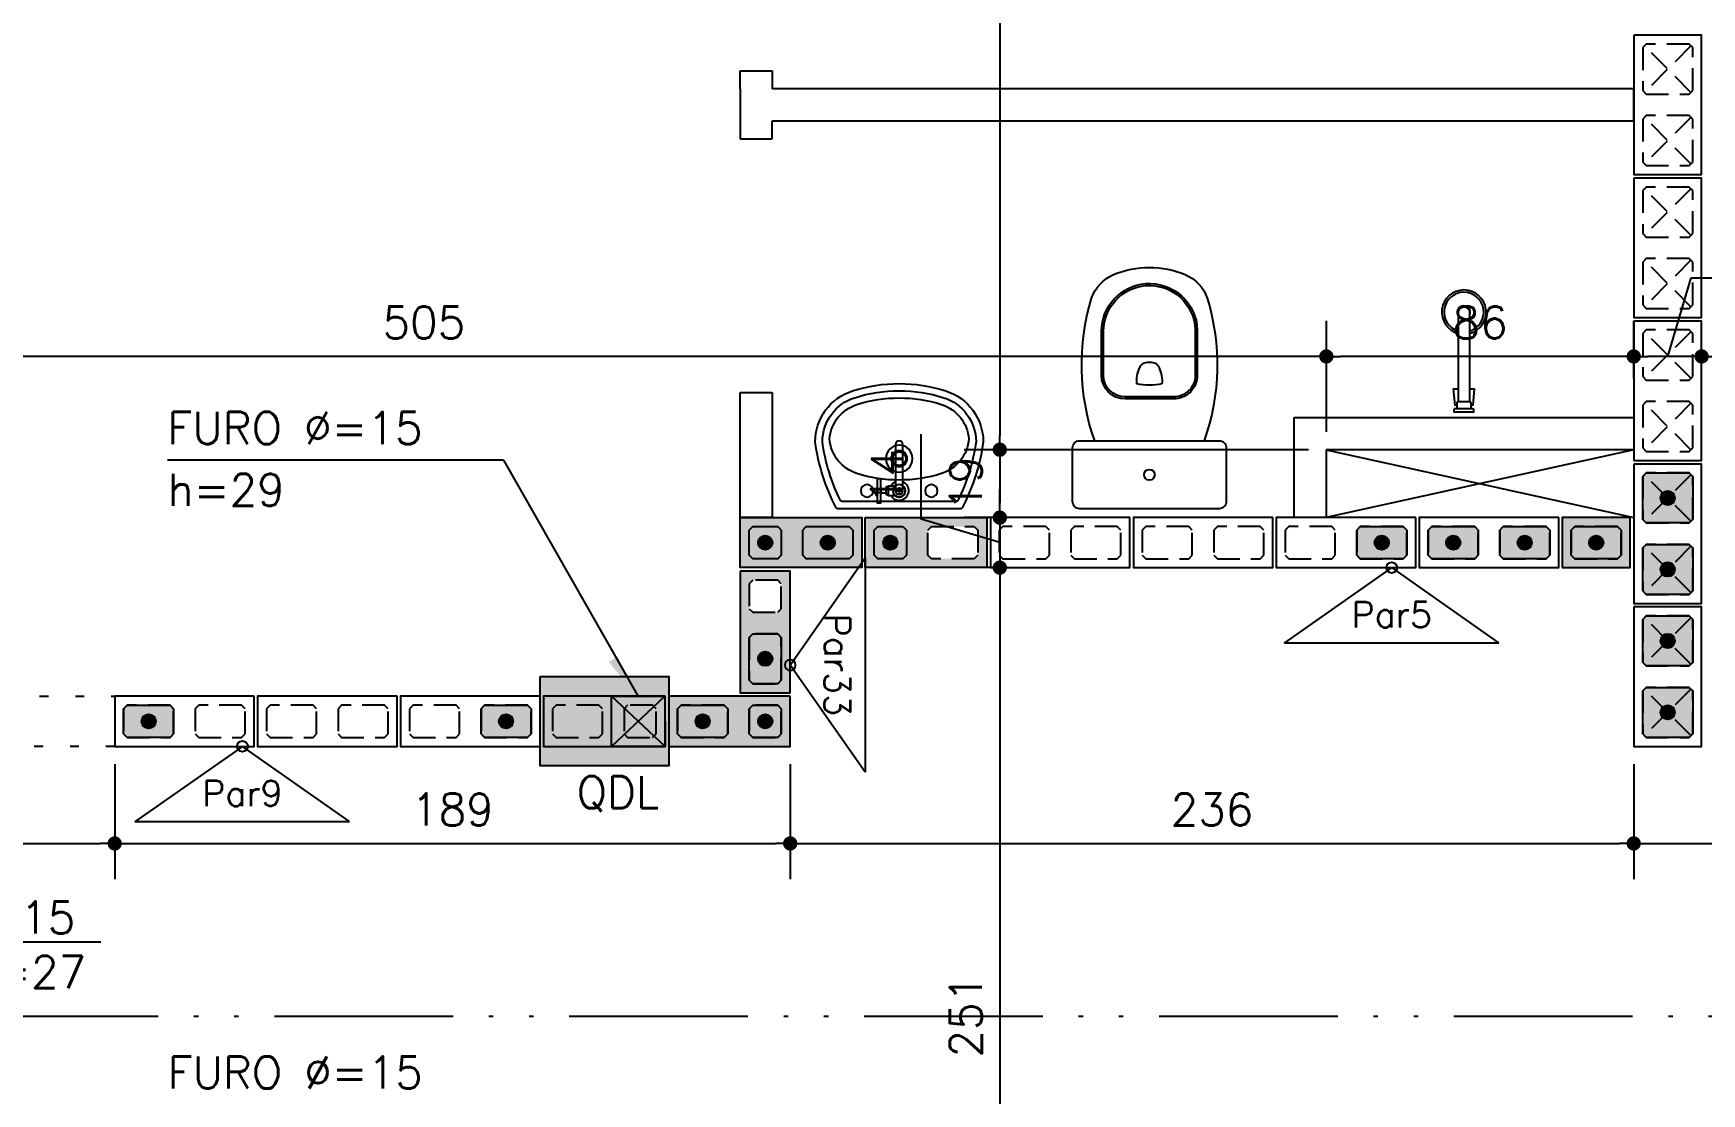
# Model space of a CAD drawing. Extents: x -14651 to 3496, y -4567 to 1191.
# Drawn here: x 1016.8 to 1483.5, y 389.2 to 685.9 of the extents above; entities that cross this region are included whole.
import ezdxf
from ezdxf.enums import TextEntityAlignment as Align

# ---------------------------------------------------------------- set-up
doc = ezdxf.new("R2010")
doc.units = 0
doc.header["$LTSCALE"] = 25
for name, pattern in [('DASHED2', [0.375, 0.25, -0.125]), ('ESTILO_TQS_0002', [0.4, 0.1, -0.3]), ('ESTILO_TQS_0004', [3.3, 2, -0.4, 0.05, -0.4, 0.05, -0.4])]:
    doc.linetypes.add(name, pattern=pattern)
for name, color, linetype in [('203', 1, 'DASHED2'), ('213', 252, 'Continuous'), ('241', 2, 'Continuous'), ('247', 50, 'Continuous'), ('248', 100, 'Continuous'), ('ABERTURAS', 53, 'Continuous'), ('ALVENARIA NÃO ESTRUTURAL', 242, 'Continuous'), ('Arranque', 14, 'Continuous'), ('COTA', 1, 'Continuous'), ('EIXOS', 1, 'ESTILO_TQS_0004'), ('FERRO', 5, 'Continuous'), ('H2', 252, 'Continuous'), ('Linha_fina', 1, 'Continuous'), ('Pena_1', 1, 'Continuous'), ('Pena_2', 2, 'Continuous'), ('PORTA', 3, 'ESTILO_TQS_0002'), ('PROJ', 252, 'Continuous'), ('T1', 2, 'Continuous'), ('TJANELA', 2, 'Continuous'), ('VIGA', 3, 'Continuous')]:
    doc.layers.add(name, color=color, linetype=linetype)
doc.styles.add('COTA', font='romans.shx')
doc.styles.add('Texto1', font='romans.shx', dxfattribs={"height": 9})
doc.dimstyles.new('forma', dxfattribs={"dimscale": 5, "dimtxt": 1.8, "dimasz": 0.8, "dimexe": 2, "dimexo": 1, "dimgap": 1, "dimtad": 1, "dimdec": 1, "dimzin": 9, "dimtxsty": 'COTA', "dimblk1": 'DOT', "dimblk2": 'DOT', "dimsah": 1, "dimcen": 0, "dimdle": 1, "dimclrd": 256, "dimclre": 256, "dimclrt": 2, "dimadec": 0, "dimazin": 0, "dimtfac": 1, "dimtdec": 0, "dimtmove": 0, "dimatfit": 3, "dimfxl": 1, "dimtolj": 1, "dimtzin": 0, "dimarcsym": 0})

# ---------------------------------------------------------------- blocks, each defined once
blk = doc.blocks.new('P4020')
blk.add_lwpolyline([(-19.5, -9.5), (19.5, -9.5), (19.5, 9.5), (-19.5, 9.5), (-19.5, -9.5)])
at = {"color": 1, "linetype": 'DASHED2'}
for points in [[(-17, -6), (-16, -7), (-4, -7), (-3, -6), (-3, 6), (-4, 7), (-16, 7), (-17, 6), (-17, -6)], [(3, -6), (4, -7), (16, -7), (17, -6), (17, 6), (16, 7), (4, 7), (3, 6), (3, -6)]]:
    blk.add_lwpolyline(points, dxfattribs=at)
at = {"layer": '203', "color": 253}
for p, q in [((-16.5, 6.5), (-3.5, -6.5)), ((-3.5, 6.5), (-16.5, -6.5)), ((16.5, 6.5), (3.5, -6.5)), ((3.5, 6.5), (16.5, -6.5))]:
    blk.add_line(p, q, dxfattribs=at)
blk = doc.blocks.new('P3515')
at = {"layer": '248'}
h = blk.add_hatch(color=100, dxfattribs=at)
h.paths.add_polyline_path([(17, 7), (-17, 7), (-17, -7), (17, -7)])
h.paths.add_polyline_path([(-5.5, -3.5), (-6.5, -4.5), (-13.5, -4.5), (-14.5, -3.5), (-14.5, 3.5), (-13.5, 4.5), (-6.5, 4.5), (-5.5, 3.5)], flags=16)
h.paths.add_polyline_path([(0.5, 3.5), (1.5, 4.5), (13.5, 4.5), (14.5, 3.5), (14.5, -3.5), (13.5, -4.5), (1.5, -4.5), (0.5, -3.5)], flags=16)
blk.add_lwpolyline([(-17, -7), (17, -7), (17, 7), (-17, 7), (-17, -7)])
at = {"color": 1, "linetype": 'DASHED2'}
for points in [[(-14.5, -3.5), (-13.5, -4.5), (-6.5, -4.5), (-5.5, -3.5), (-5.5, 3.5), (-6.5, 4.5), (-13.5, 4.5), (-14.5, 3.5), (-14.5, -3.5)], [(0.5, -3.5), (1.5, -4.5), (13.5, -4.5), (14.5, -3.5), (14.5, 3.5), (13.5, 4.5), (1.5, 4.5), (0.5, 3.5), (0.5, -3.5)]]:
    blk.add_lwpolyline(points, dxfattribs=at)
blk = doc.blocks.new('P4015', base_point=(5842102.11612, -8124149.02973))
blk.add_lwpolyline([(5842082.61612, -8124156.02973), (5842121.61612, -8124156.02973), (5842121.61612, -8124142.02973), (5842082.61612, -8124142.02973), (5842082.61612, -8124156.02973)])
at = {"color": 1, "linetype": 'DASHED2'}
for points in [[(5842085.11612, -8124152.52973), (5842086.11612, -8124153.52973), (5842098.11612, -8124153.52973), (5842099.11612, -8124152.52973), (5842099.11612, -8124145.52973), (5842098.11612, -8124144.52973), (5842086.11612, -8124144.52973), (5842085.11612, -8124145.52973), (5842085.11612, -8124152.52973)], [(5842105.11612, -8124152.52973), (5842106.11612, -8124153.52973), (5842118.11612, -8124153.52973), (5842119.11612, -8124152.52973), (5842119.11612, -8124145.52973), (5842118.11612, -8124144.52973), (5842106.11612, -8124144.52973), (5842105.11612, -8124145.52973), (5842105.11612, -8124152.52973)]]:
    blk.add_lwpolyline(points, dxfattribs=at)
blk = doc.blocks.new('P2015')
at = {"layer": '247'}
h = blk.add_hatch(color=50, dxfattribs=at)
h.paths.add_polyline_path([(9.5, 7), (-9.5, 7), (-9.5, -7), (9.5, -7)])
h.paths.add_polyline_path([(6, -4.5), (-6, -4.5), (-7, -3.5), (-7, 3.5), (-6, 4.5), (6, 4.5), (7, 3.5), (7, -3.5)], flags=16)
blk.add_lwpolyline([(-9.5, -7), (9.5, -7), (9.5, 7), (-9.5, 7), (-9.5, -7)])
at = {"color": 1, "linetype": 'DASHED2'}
blk.add_lwpolyline([(-7, -3.5), (-6, -4.5), (6, -4.5), (7, -3.5), (7, 3.5), (6, 4.5), (-6, 4.5), (-7, 3.5), (-7, -3.5)], dxfattribs=at)
blk = doc.blocks.new('GR-1409')
at = {"layer": '213'}
h = blk.add_hatch(color=256, dxfattribs=at)
h.paths.add_polyline_path([(-6, 4.5), (-7, 3.5), (-7, -3.5), (-6, -4.5), (6, -4.5), (7, -3.5), (7, 3.5), (6, 4.5)])
h.paths.add_polyline_path([(-2, 0, 1), (2, 0, 1)], flags=16)
at = {"layer": 'Arranque'}
blk.add_hatch(color=256, dxfattribs=at).paths.add_polyline_path([(-2, 0, 1), (2, 0, 1)])
at = {"layer": '213'}
blk.add_lwpolyline([(-7, 3.5), (-6, 4.5), (6, 4.5), (7, 3.5), (7, -3.5), (6, -4.5), (-6, -4.5), (-7, -3.5), (-7, 3.5)], dxfattribs=at)
at = {"layer": 'FERRO', "linetype": 'Continuous'}
blk.add_circle((0, 0), 2, dxfattribs=at)
blk = doc.blocks.new('GR-0909')
at = {"layer": '213'}
h = blk.add_hatch(color=256, dxfattribs=at)
h.paths.add_polyline_path([(3.5, -4.5), (4.5, -3.5), (4.500001, 3.5), (3.500001, 4.5), (-3.499999, 4.5), (-4.499999, 3.5), (-4.5, -3.5), (-3.5, -4.5)])
h.paths.add_polyline_path([(-2, 0, -1), (2, 0, -1)], flags=16)
at = {"layer": 'Arranque'}
blk.add_hatch(color=256, dxfattribs=at).paths.add_polyline_path([(2, 0, 1), (-2, 0, 1)])
at = {"layer": '213'}
blk.add_lwpolyline([(3.500001, 4.5), (4.500001, 3.5), (4.5, -3.5), (3.5, -4.5), (-3.5, -4.5), (-4.5, -3.5), (-4.499999, 3.5), (-3.499999, 4.5), (3.500001, 4.5)], dxfattribs=at)
at = {"layer": 'FERRO', "linetype": 'Continuous'}
blk.add_circle((0, 0), 2, dxfattribs=at)
blk = doc.blocks.new('GR-1414')
at = {"layer": '213'}
h = blk.add_hatch(color=256, dxfattribs=at)
h.paths.add_polyline_path([(6, -7), (7, -6), (7, 6), (6, 7), (-6, 7), (-7, 6), (-7, -6), (-6, -7)])
h.paths.add_polyline_path([(2, 0, 1), (-2, 0, 1)], flags=16)
at = {"layer": 'Arranque'}
blk.add_hatch(color=256, dxfattribs=at).paths.add_polyline_path([(2, 0, 1), (-2, 0, 1)])
at = {"layer": '213'}
for p, q in [((-7, 6), (-6, 7)), ((-7, -6), (-7, 6)), ((-6, 7), (6, 7)), ((6, 7), (7, 6)), ((7, 6), (7, -6)), ((-6, -7), (-7, -6)), ((6, -7), (-6, -7)), ((7, -6), (6, -7))]:
    blk.add_line(p, q, dxfattribs=at)
at = {"layer": 'FERRO', "linetype": 'Continuous'}
blk.add_circle((0, 0), 2, dxfattribs=at)
blk = doc.blocks.new('XREF-MC41-BAS-PLN-AMO-FINAIS-02.03.08.09$0$CUBA03')
at = {"layer": 'PROJ'}
for p, q in [((0, -0.06), (0, -0.04)), ((-0.01, -0.05), (0.01, -0.05))]:
    blk.add_line(p, q, dxfattribs=at)
for points in [[(-0.1306, -0.3297, 0.077416), (0, -0.35, 0.077416), (0.1306, -0.3297, 0.326333), (0.235, -0.1868, 0.08687), (0.1764, -0.0027, 0.279276), (0.172, 0), (-0.172, 0, 0.279276), (-0.1764, -0.0027, 0.08687), (-0.235, -0.1868, 0.326333)], [(0.215, -0.1881, 0.080556), (0.1642, -0.0228, 0.285352), (0.1597, -0.02), (-0.1597, -0.02, 0.285352), (-0.1642, -0.0228, 0.080556), (-0.215, -0.1881, 0.323537), (-0.1245, -0.3106, 0.077416), (0, -0.33, 0.077416), (0.1245, -0.3106, 0.323537)], [(0.1185, -0.0985, 0.077416), (0, -0.08, 0.077416), (-0.1185, -0.0985, 0.305715), (-0.1947, -0.195, 0.305715), (-0.1185, -0.2915, 0.077416), (0, -0.31, 0.077416), (0.1185, -0.2915, 0.305715), (0.1947, -0.195, 0.305715)]]:
    blk.add_lwpolyline(points, format="xyb", close=True, dxfattribs=at)
for centre, radius in [((-0.09, -0.05), 0.0175), ((0, -0.05), 0.0175), ((0.09, -0.05), 0.0175), ((0, -0.14), 0.0375), ((0, -0.14), 0.0225)]:
    blk.add_circle(centre, radius, dxfattribs=at)
blk = doc.blocks.new('A$C8e916747')
at = {"layer": 'ALVENARIA NÃO ESTRUTURAL'}
for p, q in [((1379.31, -519.15), (1379.31, -514.15)), ((1379.31, -514.15), (1388.31, -514.15)), ((1388.31, -514.15), (1388.31, -519.15)), ((1379.31, -519.15), (1379.31, -533.15)), ((1629.31, -519.15), (1388.31, -519.15)), ((1629.31, -528.15), (1629.31, -519.15)), ((1388.31, -533.15), (1388.31, -528.15)), ((1388.31, -528.15), (1629.31, -528.15)), ((1379.31, -533.15), (1388.31, -533.15)), ((1379.31, -639.15), (1379.31, -604.15)), ((1379.31, -604.15), (1388.31, -604.15)), ((1388.31, -604.15), (1388.31, -639.15)), ((1534.31, -639.15), (1534.31, -611.15)), ((1534.31, -611.15), (1629.31, -611.15)), ((1629.31, -611.15), (1629.31, -620.15)), ((1629.31, -611.15), (1629.31, -617.15)), ((1629.31, -620.15), (1543.31, -620.15)), ((1543.31, -620.15), (1543.31, -639.15)), ((1388.31, -639.15), (1379.31, -639.15)), ((1543.31, -639.15), (1534.31, -639.15)), ((1534.31, -639.15), (1534.31, -639.15)), ((1540.31, -639.15), (1534.31, -639.15))]:
    blk.add_line(p, q, dxfattribs=at)
at = {"layer": 'Pena_1'}
for p, q in [((1543.31, -620.15), (1629.31, -639.15)), ((1629.31, -620.15), (1543.31, -639.15))]:
    blk.add_line(p, q, dxfattribs=at)
at = {"layer": 'PROJ'}
for points in [[(1478.51, -617.65, -0.160999), (1477.65, -577.75, -0.2149), (1483.81, -571.15, -0.2), (1503.81, -571.15, -0.2149), (1509.98, -577.75, -0.160999), (1509.12, -617.65)], [(1480.41, -599.31), (1480.41, -587.04, -0.391339), (1492.77, -573.68, -0.428196), (1507.21, -586.63), (1507.21, -599.31, -0.416194), (1500.57, -605.95), (1487.05, -605.95, -0.413638), (1480.41, -599.31)], [(1580.26, -606.7), (1580.26, -581.65, -1), (1583.36, -581.65), (1583.36, -606.7)], [(1579.71, -608.65, 0.414214), (1579.91, -608.45), (1579.91, -606.9, -0.414214), (1580.11, -606.7), (1583.51, -606.7), (1583.71, -606.9), (1583.71, -608.45, 0.414214), (1583.91, -608.65)], [(1584.31, -608.65, -0.414214), (1584.51, -608.85), (1584.51, -609.65), (1579.11, -609.65), (1579.11, -608.85, -0.414214), (1579.31, -608.65), (1584.31, -608.65)], [(1422.79, -629.16), (1422.79, -631.65, 0.995421), (1424.84, -631.65), (1424.84, -629.16)]]:
    blk.add_lwpolyline(points, format="xyb", dxfattribs=at)
for points in [[(1480.98, -599.31), (1480.98, -587.04, -0.391339), (1492.81, -574.24, -0.428002), (1506.64, -586.64), (1506.65, -599.31, -0.416278), (1500.58, -605.38), (1487.05, -605.38, -0.413625)], [(1497.32, -601.76, -0.10791), (1490.3, -601.72, -0.124585), (1491.08, -597.26, -0.161338), (1491.95, -596.07, -0.122351), (1493.81, -595.61, -0.122351), (1495.68, -596.07, -0.167944), (1496.55, -597.26, -0.125904), (1497.32, -601.76)], [(1418.7, -632.17), (1420.15, -632.17), (1420.15, -632.71), (1420.69, -632.71), (1420.69, -632.92), (1421.48, -632.92, 1.408938), (1424.84, -629.16), (1424.85, -618.69, 0.999996), (1422.79, -618.69), (1422.79, -629.16, 0.168827), (1421.48, -630.33), (1420.69, -630.33), (1420.69, -630.54), (1420.15, -630.54), (1420.15, -631.08), (1418.7, -631.08), (1418.7, -628.27), (1417.61, -628.27), (1417.61, -634.98), (1418.7, -634.98), (1418.7, -632.17)], [(1472.31, -623.65), (1472.31, -620.05), (1472.31, -619.65, -0.414214), (1474.31, -617.65), (1513.31, -617.65, -0.414214), (1515.31, -619.65), (1515.31, -634.65, -0.414214), (1513.31, -636.65), (1474.31, -636.65, -0.414214), (1472.31, -634.65)]]:
    blk.add_lwpolyline(points, format="xyb", close=True, dxfattribs=at)
for points in [[(1579.91, -607.69), (1579.32, -607.69), (1578.93, -603.12), (1580.26, -603.12)], [(1583.36, -603.12), (1584.63, -603.12), (1584.31, -607.69), (1583.71, -607.69)], [(1418.7, -632.17), (1418.7, -631.63), (1418.7, -631.63), (1418.7, -631.08)], [(1420.15, -632.17), (1420.15, -631.08)], [(1420.69, -630.54), (1420.69, -632.71)], [(1422.7, -630.33), (1421.48, -630.33)], [(1421.48, -632.92), (1422.65, -632.92)]]:
    blk.add_lwpolyline(points, dxfattribs=at)
for centre, radius in [((1423.81, -622.65), 1.9), ((1493.81, -627.15), 1.5), ((1418.15, -631.63), 0.544)]:
    blk.add_circle(centre, radius, dxfattribs=at)
for centre, radius, start, end in [((1581.81, -581.65), 6.2, 284.4854, 255.5176), ((1581.81, -581.65), 5.54, 286.2501, 253.7533), ((1581.81, -581.65), 1.79, 329.7652, 210.2549), ((1423.81, -631.65), 1.73, 126.5365, 53.4149)]:
    blk.add_arc(centre, radius, start, end, dxfattribs=at)
at = {"layer": 'PROJ', "xscale": -100, "yscale": 100, "zscale": 100, "rotation": 180}
blk.add_blockref('XREF-MC41-BAS-PLN-AMO-FINAIS-02.03.08.09$0$CUBA03', (1423.81, -636.65), dxfattribs=at)
blk = doc.blocks.new('ss')
at = {"layer": 'Linha_fina'}
blk.add_solid([(0, 0), (-2.501, -0.287), (-2.499, 0.296)], dxfattribs=at)
blk = doc.blocks.new('_Dot')
at = {"color": 0, "linetype": 'ByBlock', "lineweight": -2}
blk.add_line((-0.5, 0), (-1, 0), dxfattribs=at)
at = {"color": 0, "linetype": 'ByBlock', "const_width": 0.5}
blk.add_lwpolyline([(-0.25, 0, 1), (0.25, 0, 1)], format="xyb", close=True, dxfattribs=at)
blk = doc.blocks.new('*D174')
at = {"layer": 'COTA', "lineweight": -2, "transparency": 16777216}
for p, q in [((948.52, 481.4), (948.52, 449.22)), ((1039.52, 481.4), (1039.52, 449.22)), ((952.52, 459.22), (1035.52, 459.22))]:
    blk.add_line(p, q, dxfattribs=at)
at = {"layer": 'Defpoints', "color": 0, "transparency": 16777216}
for p in [(948.52, 486.4), (1039.52, 486.4), (1039.52, 459.22)]:
    blk.add_point(p, dxfattribs=at)
at = {"layer": 'COTA', "lineweight": -2, "transparency": 16777216, "xscale": 4, "yscale": 4, "zscale": 4, "rotation": 180}
blk.add_blockref('_Dot', (948.52, 459.22), dxfattribs=at)
at = {"layer": 'COTA', "lineweight": -2, "transparency": 16777216, "xscale": 4, "yscale": 4, "zscale": 4}
blk.add_blockref('_Dot', (1039.52, 459.22), dxfattribs=at)
at = {"layer": 'COTA', "color": 2, "transparency": 16777216, "insert": (994.02, 468.72), "char_height": 9, "attachment_point": 5, "style": 'COTA'}
blk.add_mtext('\\A1;91 ', dxfattribs=at)
blk = doc.blocks.new('*D175')
at = {"layer": 'COTA', "lineweight": -2, "transparency": 16777216}
for p, q in [((1039.52, 481.4), (1039.52, 449.22)), ((1228.52, 481.4), (1228.52, 449.22)), ((1043.52, 459.22), (1224.52, 459.22))]:
    blk.add_line(p, q, dxfattribs=at)
at = {"layer": 'Defpoints', "color": 0, "transparency": 16777216}
for p in [(1039.52, 486.4), (1228.52, 486.4), (1228.52, 459.22)]:
    blk.add_point(p, dxfattribs=at)
at = {"layer": 'COTA', "lineweight": -2, "transparency": 16777216, "xscale": 4, "yscale": 4, "zscale": 4, "rotation": 180}
blk.add_blockref('_Dot', (1039.52, 459.22), dxfattribs=at)
at = {"layer": 'COTA', "lineweight": -2, "transparency": 16777216, "xscale": 4, "yscale": 4, "zscale": 4}
blk.add_blockref('_Dot', (1228.52, 459.22), dxfattribs=at)
at = {"layer": 'COTA', "color": 2, "transparency": 16777216, "insert": (1134.02, 468.72), "char_height": 9, "attachment_point": 5, "style": 'COTA'}
blk.add_mtext('\\A1;189 ', dxfattribs=at)
blk = doc.blocks.new('*D176')
at = {"layer": 'COTA', "lineweight": -2, "transparency": 16777216}
for p, q in [((1228.52, 481.4), (1228.52, 449.22)), ((1464.52, 481.4), (1464.52, 449.22)), ((1232.52, 459.22), (1460.52, 459.22))]:
    blk.add_line(p, q, dxfattribs=at)
at = {"layer": 'Defpoints', "color": 0, "transparency": 16777216}
for p in [(1228.52, 486.4), (1464.52, 486.4), (1464.52, 459.22)]:
    blk.add_point(p, dxfattribs=at)
at = {"layer": 'COTA', "lineweight": -2, "transparency": 16777216, "xscale": 4, "yscale": 4, "zscale": 4, "rotation": 180}
blk.add_blockref('_Dot', (1228.52, 459.22), dxfattribs=at)
at = {"layer": 'COTA', "lineweight": -2, "transparency": 16777216, "xscale": 4, "yscale": 4, "zscale": 4}
blk.add_blockref('_Dot', (1464.52, 459.22), dxfattribs=at)
at = {"layer": 'COTA', "color": 2, "transparency": 16777216, "insert": (1346.52, 468.72), "char_height": 9, "attachment_point": 5, "style": 'COTA'}
blk.add_mtext('\\A1;236 ', dxfattribs=at)
blk = doc.blocks.new('*D177')
at = {"layer": 'COTA', "lineweight": -2, "transparency": 16777216}
for p, q in [((1464.52, 481.4), (1464.52, 449.22)), ((1558.52, 481.4), (1558.52, 449.22)), ((1468.52, 459.22), (1554.52, 459.22))]:
    blk.add_line(p, q, dxfattribs=at)
at = {"layer": 'Defpoints', "color": 0, "transparency": 16777216}
for p in [(1464.52, 486.4), (1558.52, 486.4), (1558.52, 459.22)]:
    blk.add_point(p, dxfattribs=at)
at = {"layer": 'COTA', "lineweight": -2, "transparency": 16777216, "xscale": 4, "yscale": 4, "zscale": 4, "rotation": 180}
blk.add_blockref('_Dot', (1464.52, 459.22), dxfattribs=at)
at = {"layer": 'COTA', "lineweight": -2, "transparency": 16777216, "xscale": 4, "yscale": 4, "zscale": 4}
blk.add_blockref('_Dot', (1558.52, 459.22), dxfattribs=at)
at = {"layer": 'COTA', "color": 2, "transparency": 16777216, "insert": (1511.52, 468.72), "char_height": 9, "attachment_point": 5, "style": 'COTA'}
blk.add_mtext('\\A1;94 ', dxfattribs=at)
blk = doc.blocks.new('*D214')
at = {"layer": 'COTA', "lineweight": -2, "transparency": 16777216}
for p, q in [((1483.52, 566.26), (1483.52, 605.5)), ((1988.52, 574.4), (1988.52, 605.5)), ((1984.52, 595.5), (1487.52, 595.5))]:
    blk.add_line(p, q, dxfattribs=at)
at = {"layer": 'Defpoints', "color": 0, "transparency": 16777216}
for p in [(1483.52, 595.5), (1988.52, 569.4), (1483.52, 561.26)]:
    blk.add_point(p, dxfattribs=at)
at = {"layer": 'COTA', "lineweight": -2, "transparency": 16777216, "xscale": 4, "yscale": 4, "zscale": 4, "rotation": 180}
blk.add_blockref('_Dot', (1483.52, 595.5), dxfattribs=at)
at = {"layer": 'COTA', "lineweight": -2, "transparency": 16777216, "xscale": 4, "yscale": 4, "zscale": 4}
blk.add_blockref('_Dot', (1988.52, 595.5), dxfattribs=at)
at = {"layer": 'COTA', "color": 2, "transparency": 16777216, "insert": (1736.02, 605), "char_height": 9, "attachment_point": 5, "style": 'COTA'}
blk.add_mtext('\\A1;505 ', dxfattribs=at)
blk = doc.blocks.new('*D215')
at = {"layer": 'COTA', "lineweight": -2, "transparency": 16777216}
for p, q in [((1474.02, 595.5), (1480.62, 617.5)), ((1480.62, 617.5), (1503.47, 617.5)), ((1464.52, 589.36), (1464.52, 605.5)), ((1483.52, 587.24), (1483.52, 605.5)), ((1479.52, 595.5), (1468.52, 595.5))]:
    blk.add_line(p, q, dxfattribs=at)
at = {"layer": 'Defpoints', "color": 0, "transparency": 16777216}
for p in [(1464.52, 595.5), (1464.52, 584.36), (1483.52, 582.24)]:
    blk.add_point(p, dxfattribs=at)
at = {"layer": 'COTA', "lineweight": -2, "transparency": 16777216, "xscale": 4, "yscale": 4, "zscale": 4, "rotation": 180}
blk.add_blockref('_Dot', (1464.52, 595.5), dxfattribs=at)
at = {"layer": 'COTA', "lineweight": -2, "transparency": 16777216, "xscale": 4, "yscale": 4, "zscale": 4}
blk.add_blockref('_Dot', (1483.52, 595.5), dxfattribs=at)
at = {"layer": 'COTA', "color": 2, "transparency": 16777216, "insert": (1492.05, 627), "char_height": 9, "attachment_point": 5, "style": 'COTA'}
blk.add_mtext('\\A1;19 ', dxfattribs=at)
blk = doc.blocks.new('*D216')
at = {"layer": 'COTA', "lineweight": -2, "transparency": 16777216}
for p, q in [((1378.52, 574.4), (1378.52, 605.5)), ((1464.52, 589.36), (1464.52, 605.5)), ((1460.52, 595.5), (1382.52, 595.5))]:
    blk.add_line(p, q, dxfattribs=at)
at = {"layer": 'Defpoints', "color": 0, "transparency": 16777216}
for p in [(1378.52, 595.5), (1464.52, 584.36), (1378.52, 569.4)]:
    blk.add_point(p, dxfattribs=at)
at = {"layer": 'COTA', "lineweight": -2, "transparency": 16777216, "xscale": 4, "yscale": 4, "zscale": 4, "rotation": 180}
blk.add_blockref('_Dot', (1378.52, 595.5), dxfattribs=at)
at = {"layer": 'COTA', "lineweight": -2, "transparency": 16777216, "xscale": 4, "yscale": 4, "zscale": 4}
blk.add_blockref('_Dot', (1464.52, 595.5), dxfattribs=at)
at = {"layer": 'COTA', "color": 2, "transparency": 16777216, "insert": (1421.52, 605), "char_height": 9, "attachment_point": 5, "style": 'COTA'}
blk.add_mtext('\\A1;86 ', dxfattribs=at)
blk = doc.blocks.new('*D217')
at = {"layer": 'COTA', "lineweight": -2, "transparency": 16777216}
for p, q in [((873.52, 593.03), (873.52, 605.5)), ((1378.52, 574.4), (1378.52, 605.5)), ((1374.52, 595.5), (877.52, 595.5))]:
    blk.add_line(p, q, dxfattribs=at)
at = {"layer": 'Defpoints', "color": 0, "transparency": 16777216}
for p in [(873.52, 595.5), (873.52, 588.03), (1378.52, 569.4)]:
    blk.add_point(p, dxfattribs=at)
at = {"layer": 'COTA', "lineweight": -2, "transparency": 16777216, "xscale": 4, "yscale": 4, "zscale": 4, "rotation": 180}
blk.add_blockref('_Dot', (873.52, 595.5), dxfattribs=at)
at = {"layer": 'COTA', "lineweight": -2, "transparency": 16777216, "xscale": 4, "yscale": 4, "zscale": 4}
blk.add_blockref('_Dot', (1378.52, 595.5), dxfattribs=at)
at = {"layer": 'COTA', "color": 2, "transparency": 16777216, "insert": (1126.02, 605), "char_height": 9, "attachment_point": 5, "style": 'COTA'}
blk.add_mtext('\\A1;505 ', dxfattribs=at)
blk = doc.blocks.new('*D222')
at = {"layer": 'COTA', "lineweight": -2, "transparency": 16777216}
for p, q in [((1278.52, 971.4), (1297.16, 971.4)), ((1287.16, 967.4), (1287.16, 573.4)), ((1373.52, 569.4), (1277.16, 569.4))]:
    blk.add_line(p, q, dxfattribs=at)
at = {"layer": 'Defpoints', "color": 0, "transparency": 16777216}
for p in [(1273.52, 971.4), (1287.16, 569.4), (1378.52, 569.4)]:
    blk.add_point(p, dxfattribs=at)
at = {"layer": 'COTA', "lineweight": -2, "transparency": 16777216, "xscale": 4, "yscale": 4, "zscale": 4}
for p, rotation in [((1287.16, 971.4), 90), ((1287.16, 569.4), 270)]:
    blk.add_blockref('_Dot', p, dxfattribs=dict(at, rotation=rotation))
at = {"layer": 'COTA', "color": 2, "transparency": 16777216, "insert": (1277.66, 770.4), "char_height": 9, "attachment_point": 5, "rotation": 90, "style": 'COTA'}
blk.add_mtext('\\A1;402 ', dxfattribs=at)
blk = doc.blocks.new('*D223')
at = {"layer": 'COTA', "lineweight": -2, "transparency": 16777216}
for p, q in [((1373.52, 569.4), (1277.16, 569.4)), ((1287.16, 565.4), (1287.16, 554.4)), ((1290.47, 550.4), (1277.16, 550.4))]:
    blk.add_line(p, q, dxfattribs=at)
at = {"layer": 'Defpoints', "color": 0, "transparency": 16777216}
for p in [(1378.52, 569.4), (1287.16, 550.4), (1295.47, 550.4)]:
    blk.add_point(p, dxfattribs=at)
at = {"layer": 'COTA', "lineweight": -2, "transparency": 16777216, "xscale": 4, "yscale": 4, "zscale": 4}
for p, rotation in [((1287.16, 569.4), 90), ((1287.16, 550.4), 270)]:
    blk.add_blockref('_Dot', p, dxfattribs=dict(at, rotation=rotation))
at = {"layer": 'COTA', "color": 2, "transparency": 16777216, "insert": (1277.66, 559.9), "char_height": 9, "attachment_point": 5, "rotation": 90, "style": 'COTA'}
blk.add_mtext('\\A1;19 ', dxfattribs=at)
blk = doc.blocks.new('*D224')
at = {"layer": 'COTA', "lineweight": -2, "transparency": 16777216}
for p, q in [((1265.16, 550), (1265.16, 573.72)), ((1287.16, 554.4), (1287.16, 558.4)), ((1287.16, 543.4), (1265.16, 550)), ((1290.47, 550.4), (1277.16, 550.4)), ((1287.16, 550.4), (1287.16, 536.4)), ((1287.16, 550.4), (1287.16, 536.4)), ((1289.03, 536.4), (1277.16, 536.4)), ((1287.16, 532.4), (1287.16, 528.4))]:
    blk.add_line(p, q, dxfattribs=at)
at = {"layer": 'Defpoints', "color": 0, "transparency": 16777216}
for p in [(1295.47, 550.4), (1287.16, 536.4), (1294.03, 536.4)]:
    blk.add_point(p, dxfattribs=at)
at = {"layer": 'COTA', "lineweight": -2, "transparency": 16777216, "xscale": 4, "yscale": 4, "zscale": 4}
for p, rotation in [((1287.16, 550.4), 270), ((1287.16, 536.4), 90)]:
    blk.add_blockref('_Dot', p, dxfattribs=dict(at, rotation=rotation))
at = {"layer": 'COTA', "color": 2, "transparency": 16777216, "insert": (1255.66, 561.86), "char_height": 9, "attachment_point": 5, "rotation": 90, "style": 'COTA'}
blk.add_mtext('\\A1;14 ', dxfattribs=at)
blk = doc.blocks.new('*D225')
at = {"layer": 'COTA', "lineweight": -2, "transparency": 16777216}
for p, q in [((1289.03, 536.4), (1277.16, 536.4)), ((1287.16, 532.4), (1287.16, 289.4)), ((1292.16, 285.4), (1297.16, 285.4))]:
    blk.add_line(p, q, dxfattribs=at)
at = {"layer": 'Defpoints', "color": 0, "transparency": 16777216}
for p in [(1294.03, 536.4), (1287.16, 285.4), (1287.16, 285.4)]:
    blk.add_point(p, dxfattribs=at)
at = {"layer": 'COTA', "lineweight": -2, "transparency": 16777216, "xscale": 4, "yscale": 4, "zscale": 4}
for p, rotation in [((1287.16, 536.4), 90), ((1287.16, 285.4), 270)]:
    blk.add_blockref('_Dot', p, dxfattribs=dict(at, rotation=rotation))
at = {"layer": 'COTA', "color": 2, "transparency": 16777216, "insert": (1277.66, 410.9), "char_height": 9, "attachment_point": 5, "rotation": 90, "style": 'COTA'}
blk.add_mtext('\\A1;251 ', dxfattribs=at)
blk = doc.blocks.new('_IDNPAR_2')
at = {"color": 3}
blk.add_lwpolyline([(1, -0.7), (0, 0), (-1, -0.7)], close=True, dxfattribs=at)
blk.add_circle((0, 0), 0.05, dxfattribs=at)
at = {"layer": '247', "color": 2, "style": 'COTA', "flags": 8}
blk.add_attdef('ID', text='', height=0.24, dxfattribs=at).set_placement((0, -0.438), align=Align.MIDDLE_CENTER)

msp = doc.modelspace()

# ---------------------------------------------------------------- hatches: boundary and pattern name
at = {"layer": 'ABERTURAS', "transparency": 33554457}
msp.add_hatch(color=256, dxfattribs=at).paths.add_polyline_path([(1158.52, 505.91), (1194.52, 505.91), (1194.52, 480.91), (1158.52, 480.91)])
at = {"layer": 'H2'}
for points in [[(1186.01, 493.41), (1178.52, 500.4), (1178.48, 500.4), (1178.51, 486.4)], [(1193.48, 500.4), (1178.52, 500.4), (1186.01, 493.41)], [(1186.01, 493.41), (1193.51, 486.4), (1193.48, 500.4)], [(1193.51, 486.4), (1186.01, 493.41), (1178.51, 486.4)]]:
    msp.add_hatch(color=256, dxfattribs=at).paths.add_polyline_path(points)

# ---------------------------------------------------------------- linework, layer by layer
at = {"layer": 'ABERTURAS'}
msp.add_lwpolyline([(1158.52, 505.91), (1194.52, 505.91), (1194.52, 480.91), (1158.52, 480.91)], close=True, dxfattribs=at)
at = {"layer": 'EIXOS'}
msp.add_line((11.7, 410.9), (3495.96, 410.9), dxfattribs=at)
at = {"layer": 'Linha_fina'}
for p, q in [((1148.26, 566.45), (1054.3, 566.45)), ((1148.26, 566.45), (1185.94, 500.35)), ((941.65, 431.72), (1035.62, 431.72))]:
    msp.add_line(p, q, dxfattribs=at)
at = {"layer": 'Pena_2', "ltscale": 0.5}
msp.add_lwpolyline([(1193.48, 500.4), (1193.51, 486.4), (1178.51, 486.4), (1178.48, 500.4)], close=True, dxfattribs=at)
at = {"layer": 'PORTA'}
msp.add_lwpolyline([(948.52, 500.4), (1039.52, 500.4), (1039.52, 486.4), (948.52, 486.4)], close=True, dxfattribs=at)
at = {"layer": 'VIGA', "ltscale": 0.5}
for p, q in [((1178.51, 486.4), (1193.48, 500.4)), ((1193.51, 486.4), (1178.52, 500.4))]:
    msp.add_line(p, q, dxfattribs=at)

# ---------------------------------------------------------------- block references
for name, p in [('GR-1414', (1474.02, 555.9)), ('GR-0909', (1221.52, 543.4)), ('GR-1409', (1239.02, 543.4)), ('GR-0909', (1256.52, 543.4)), ('GR-1409', (1394.02, 543.4)), ('GR-1409', (1414.02, 543.4)), ('GR-1409', (1434.02, 543.4)), ('GR-1409', (1454.02, 543.4)), ('GR-1414', (1474.02, 535.9)), ('GR-1414', (1474.02, 515.9)), ('GR-1414', (1474.02, 495.9)), ('GR-1409', (1049.02, 493.4)), ('GR-1409', (1149.02, 493.4)), ('GR-1409', (1204.02, 493.4)), ('GR-0909', (1221.52, 493.4))]:
    msp.add_blockref(name, p)
at = {"rotation": 90}
msp.add_blockref('GR-1409', (1221.52, 510.9), dxfattribs=at)
at = {"layer": '241'}
for name, p, rotation in [('P4020', (1474.02, 665.9), 270), ('P4020', (1474.02, 625.9), 270), ('P4020', (1474.02, 585.9), 270), ('P4020', (1474.02, 545.9), 270), ('P4015', (1304.02, 543.4), 180), ('P4015', (1344.02, 543.4), 180), ('P4015', (1384.02, 543.4), 180), ('P4015', (1424.02, 543.4), 180), ('P3515', (1221.52, 518.4), 270), ('P4020', (1474.02, 505.9), 270), ('P4015', (1059.02, 493.4), 180), ('P4015', (1099.02, 493.4), 180), ('P4015', (1139.02, 493.4), 180), ('P3515', (1176.52, 493.4), 180), ('P3515', (1211.52, 493.4), 180)]:
    msp.add_blockref(name, p, dxfattribs=dict(at, rotation=rotation))
at = {"layer": '241', "xscale": -1, "rotation": 180}
for p in [(1231.52, 543.4), (1266.52, 543.4)]:
    msp.add_blockref('P3515', p, dxfattribs=at)
at = {"layer": '241'}
msp.add_blockref('P2015', (1454.02, 543.4), dxfattribs=at)
at = {"layer": '247', "linetype": 'Continuous'}
ref = msp.add_blockref('_IDNPAR_2', (1228.52, 509.14), dxfattribs=dict(at, xscale=-30, yscale=30, zscale=30, rotation=90))
ref.add_attrib('ID', 'Par33', dxfattribs={"color": 2, "height": 7.2, "rotation": 270, "style": 'COTA', "flags": 8}).set_placement((1241.67, 509.14), align=Align.MIDDLE_CENTER)
at = {"layer": '247', "linetype": 'Continuous', "xscale": 30, "yscale": 30, "zscale": 30}
for p, values in [((1396.81, 536.4), {'ID': 'Par5'}), ((1075.25, 486.4), {'ID': 'Par9'})]:
    msp.add_blockref('_IDNPAR_2', p, dxfattribs=at).add_auto_attribs(values)
at = {"layer": 'ALVENARIA NÃO ESTRUTURAL'}
msp.add_blockref('A$C8e916747', (-164.8, 1189.55), dxfattribs=at)
at = {"layer": 'COTA', "xscale": -4.999999999999998, "yscale": 4.999999999999998, "zscale": 4.999999999999998, "rotation": 123.6559025255237}
msp.add_blockref('ss', (1185.94, 500.35), dxfattribs=at)

# ---------------------------------------------------------------- texts
at = {"layer": 'T1', "style": 'Texto1'}
for s, p in [('FURO Ø=15', (1054.29, 570.98)), ('h=29', (1054.31, 553.68)), ('FURO 20x15', (952.92, 433.99)), ('h=27', (998.75, 418.76)), ('FURO Ø=15', (1054.36, 390.64))]:
    msp.add_text(s, height=9, dxfattribs=at).set_placement(p)
at = {"layer": 'TJANELA', "style": 'Texto1'}
msp.add_text('QDL', height=9, dxfattribs=at).set_placement((1180.32, 469.06), align=Align.CENTER)

# ---------------------------------------------------------------- dimensions: what is measured, and where the dimension line sits
at = {"layer": 'COTA'}
for base, p1, p2, override, picture, middle in [((1287.16, 569.4), (1273.52, 971.4), (1378.52, 569.4), {"dimpost": ' '}, '*D222', (1277.66, 770.4)), ((1287.16, 536.4), (1295.47, 550.4), (1294.03, 536.4), {"dimpost": ' ', "dimtmove": 1}, '*D224', (1255.66, 555)), ((1287.16, 285.4), (1294.03, 536.4), (1287.16, 285.4), {"dimpost": ' ', "dimtmove": 1}, '*D225', (1277.66, 410.9))]:
    dim = msp.add_linear_dim(base=base, p1=p1, p2=p2, angle=90, dimstyle='forma', override=override, dxfattribs=at)
    dim.commit()
    dim.dimension.update_dxf_attribs({"geometry": picture, "text_midpoint": middle})
for base, p1, p2, override, picture, middle in [((1464.52, 595.5), (1483.52, 582.24), (1464.52, 584.36), {"dimpost": ' ', "dimtmove": 1}, '*D215', (1485.62, 627)), ((873.52, 595.5), (1378.52, 569.4), (873.52, 588.03), {"dimpost": ' ', "dimtmove": 1}, '*D217', (1126.02, 605)), ((1378.52, 595.5), (1464.52, 584.36), (1378.52, 569.4), {"dimpost": ' ', "dimtmove": 1}, '*D216', (1421.52, 605)), ((1483.52, 595.5), (1988.52, 569.4), (1483.52, 561.26), {"dimpost": ' '}, '*D214', (1736.02, 605)), ((1039.52, 459.22), (948.52, 486.4), (1039.52, 486.4), {"dimpost": ' ', "dimtmove": 1}, '*D174', (994.02, 468.72)), ((1228.52, 459.22), (1039.52, 486.4), (1228.52, 486.4), {"dimpost": ' ', "dimtmove": 1}, '*D175', (1134.02, 468.72)), ((1464.52, 459.22), (1228.52, 486.4), (1464.52, 486.4), {"dimpost": ' ', "dimtmove": 1}, '*D176', (1346.52, 468.72)), ((1558.52, 459.22), (1464.52, 486.4), (1558.52, 486.4), {"dimpost": ' ', "dimtmove": 1}, '*D177', (1511.52, 468.72))]:
    dim = msp.add_linear_dim(base=base, p1=p1, p2=p2, dimstyle='forma', override=override, dxfattribs=at)
    dim.commit()
    dim.dimension.update_dxf_attribs({"geometry": picture, "text_midpoint": middle})
dim = msp.add_linear_dim(base=(1287.16, 550.4), p1=(1378.52, 569.4), p2=(1295.47, 550.4), angle=90, dimstyle='forma', override={"dimpost": ' ', "dimtmove": 1}, dxfattribs=at)
dim.commit()
dim.dimension.update_dxf_attribs({"geometry": '*D223', "text_midpoint": (1287.16, 559.9), "dimtype": 128})

doc.saveas('drawing.dxf')
